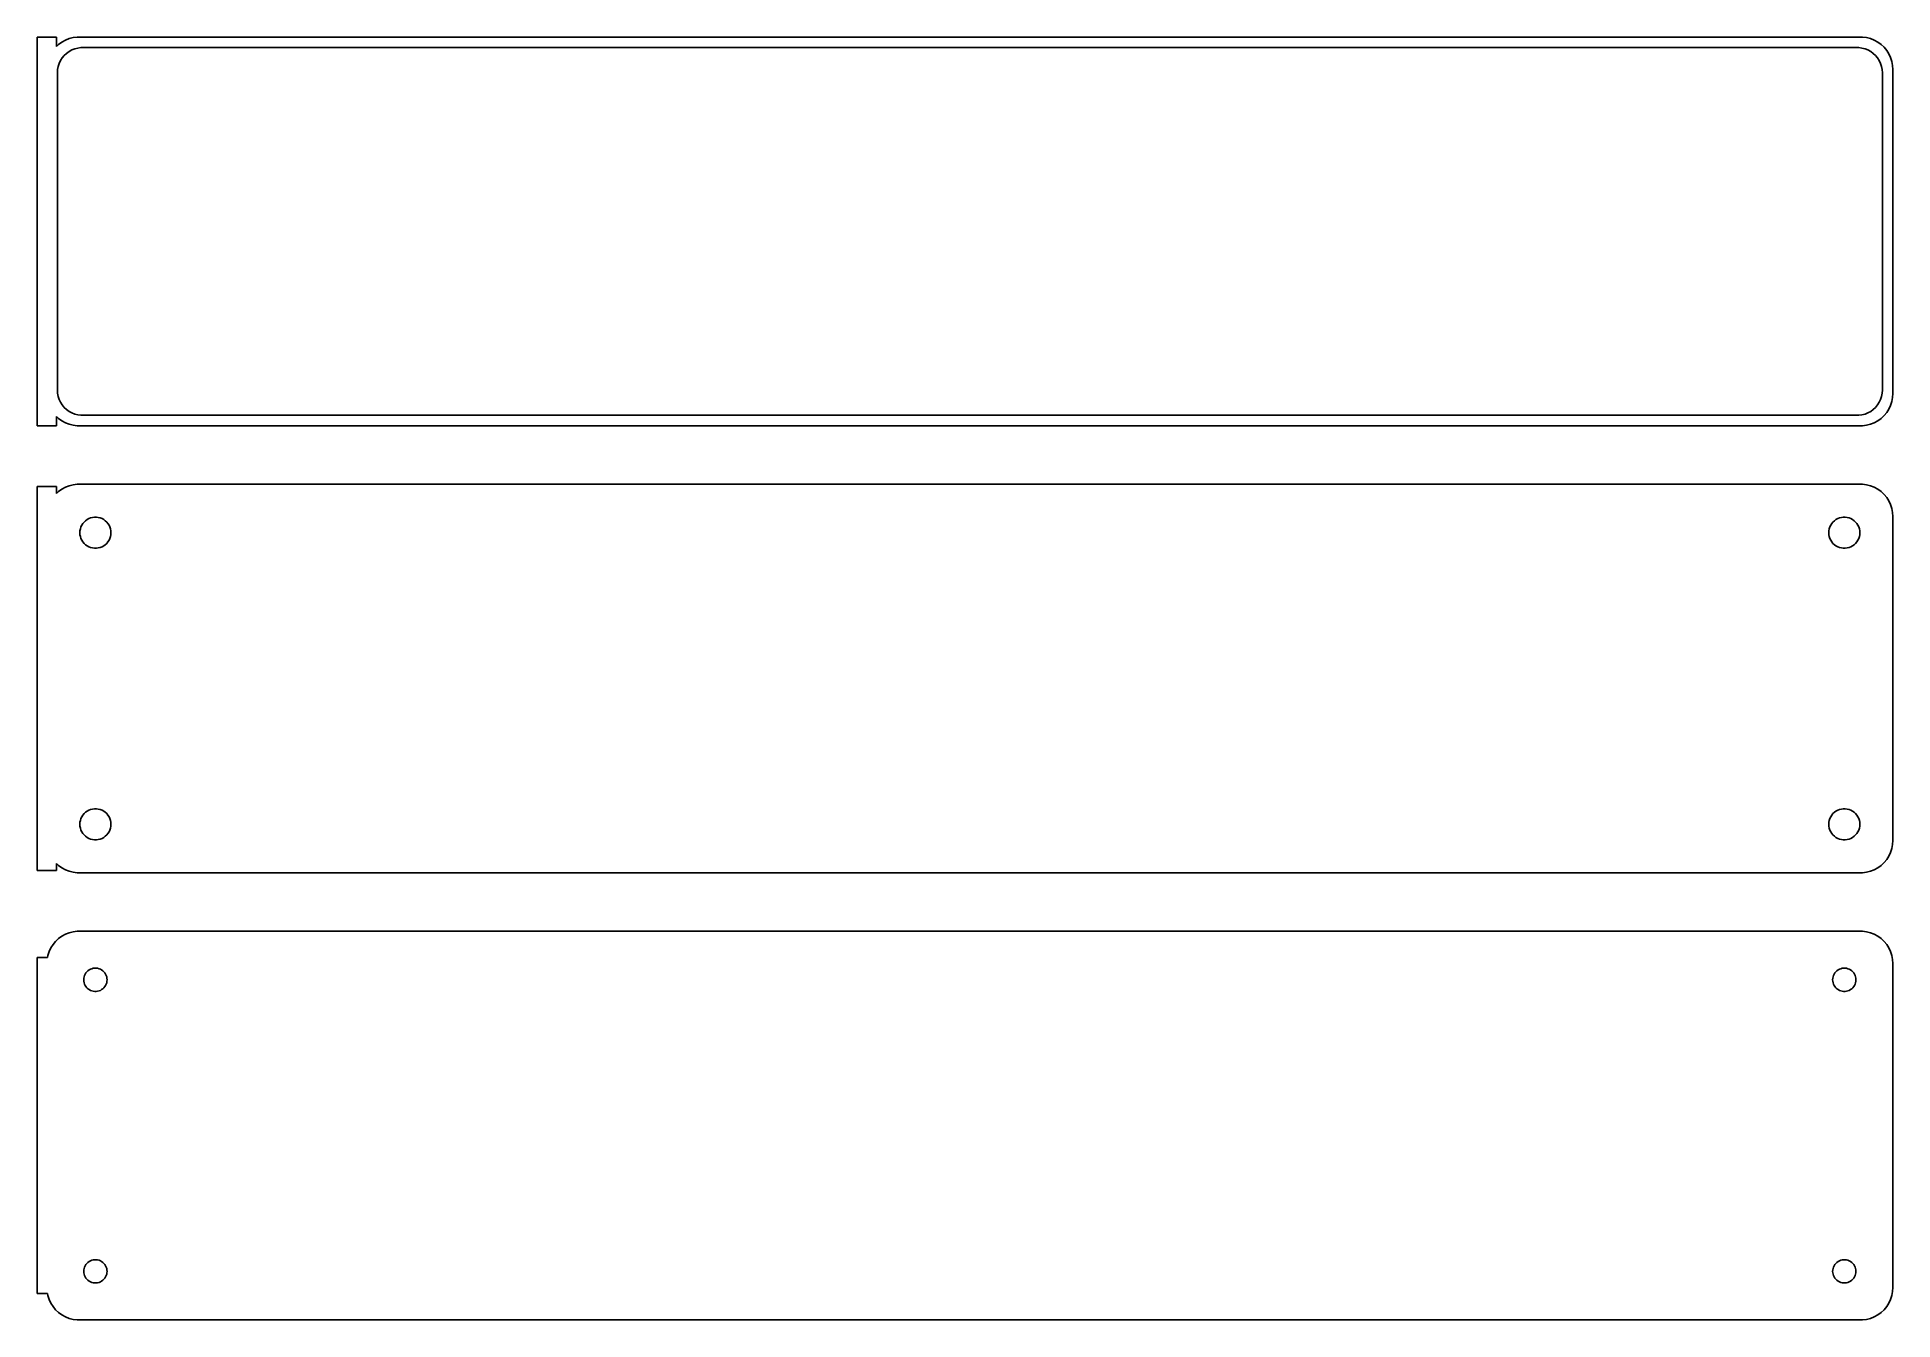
# Model space of a CAD drawing. Header units: metres. Extents: x -144 to 142, y 108 to 306.
import ezdxf

# ---------------------------------------------------------------- set-up
doc = ezdxf.new("R2010")
doc.units = ezdxf.units.M

msp = doc.modelspace()

# ---------------------------------------------------------------- linework, layer by layer
for p, q in [((-141, 305.99), (-144, 305.99)), ((-144, 305.99), (-144, 246.01)), ((-141, 304.559), (-141, 305.99)), ((-140.687, 304.853), (-141, 304.559)), ((-140.179, 305.222), (-140.687, 304.853)), ((-139.629, 305.524), (-140.179, 305.222)), ((-139.045, 305.755), (-139.629, 305.524)), ((-139.469, 303.484), (-139.075, 303.77)), ((-139.075, 303.77), (-138.649, 304.004)), ((-138.437, 305.911), (-139.045, 305.755)), ((-138.649, 304.004), (-138.197, 304.183)), ((-137.814, 305.99), (-138.437, 305.911)), ((-138.197, 304.183), (-137.726, 304.304)), ((137.814, 305.99), (-137.814, 305.99)), ((-137.726, 304.304), (-137.243, 304.365)), ((-137.243, 304.365), (137.243, 304.365)), ((137.243, 304.365), (137.726, 304.304)), ((137.726, 304.304), (138.197, 304.183)), ((138.437, 305.911), (137.814, 305.99)), ((138.197, 304.183), (138.649, 304.004)), ((139.045, 305.755), (138.437, 305.911)), ((138.649, 304.004), (139.075, 303.77)), ((139.629, 305.524), (139.045, 305.755)), ((139.075, 303.77), (139.469, 303.484)), ((140.179, 305.222), (139.629, 305.524)), ((140.687, 304.853), (140.179, 305.222)), ((141.145, 304.423), (140.687, 304.853)), ((141.545, 303.939), (141.145, 304.423)), ((141.882, 303.409), (141.545, 303.939)), ((-140.873, 300.5), (-140.842, 300.985)), ((-140.842, 300.985), (-140.751, 301.463)), ((-140.751, 301.463), (-140.601, 301.926)), ((-140.601, 301.926), (-140.394, 302.366)), ((-140.394, 302.366), (-140.133, 302.776)), ((-140.133, 302.776), (-139.823, 303.151)), ((-139.823, 303.151), (-139.469, 303.484)), ((139.469, 303.484), (139.823, 303.151)), ((139.823, 303.151), (140.133, 302.776)), ((140.133, 302.776), (140.394, 302.366)), ((140.394, 302.366), (140.601, 301.926)), ((140.601, 301.926), (140.751, 301.463)), ((140.751, 301.463), (140.842, 300.985)), ((140.842, 300.985), (140.873, 300.5)), ((142.149, 302.841), (141.882, 303.409)), ((142.343, 302.243), (142.149, 302.841)), ((142.461, 301.627), (142.343, 302.243)), ((142.5, 301), (142.461, 301.627)), ((142.5, 251), (142.5, 301)), ((-140.873, 251.5), (-140.873, 300.5)), ((140.873, 300.5), (140.873, 251.5)), ((-140.842, 251.015), (-140.873, 251.5)), ((-140.751, 250.537), (-140.842, 251.015)), ((-140.601, 250.074), (-140.751, 250.537)), ((-140.394, 249.634), (-140.601, 250.074)), ((-140.133, 249.224), (-140.394, 249.634)), ((140.394, 249.634), (140.133, 249.224)), ((140.601, 250.074), (140.394, 249.634)), ((140.751, 250.537), (140.601, 250.074)), ((140.842, 251.015), (140.751, 250.537)), ((140.873, 251.5), (140.842, 251.015)), ((142.149, 249.159), (142.343, 249.757)), ((142.343, 249.757), (142.461, 250.373)), ((142.461, 250.373), (142.5, 251)), ((-141, 247.441), (-140.687, 247.147)), ((-141, 246.01), (-141, 247.441)), ((-140.687, 247.147), (-140.179, 246.778)), ((-140.179, 246.778), (-139.629, 246.476)), ((-139.823, 248.849), (-140.133, 249.224)), ((-139.469, 248.516), (-139.823, 248.849)), ((-139.629, 246.476), (-139.045, 246.245)), ((-139.075, 248.23), (-139.469, 248.516)), ((-138.649, 247.996), (-139.075, 248.23)), ((-138.197, 247.817), (-138.649, 247.996)), ((-137.726, 247.696), (-138.197, 247.817)), ((-137.243, 247.635), (-137.726, 247.696)), ((137.243, 247.635), (-137.243, 247.635)), ((137.726, 247.696), (137.243, 247.635)), ((138.197, 247.817), (137.726, 247.696)), ((138.649, 247.996), (138.197, 247.817)), ((139.075, 248.23), (138.649, 247.996)), ((139.045, 246.245), (139.629, 246.476)), ((139.469, 248.516), (139.075, 248.23)), ((139.823, 248.849), (139.469, 248.516)), ((139.629, 246.476), (140.179, 246.778)), ((140.133, 249.224), (139.823, 248.849)), ((140.179, 246.778), (140.687, 247.147)), ((140.687, 247.147), (141.145, 247.577)), ((141.145, 247.577), (141.545, 248.061)), ((141.545, 248.061), (141.882, 248.591)), ((141.882, 248.591), (142.149, 249.159)), ((-144, 246.01), (-141, 246.01)), ((-139.045, 246.245), (-138.437, 246.089)), ((-138.437, 246.089), (-137.814, 246.01)), ((-137.814, 246.01), (137.814, 246.01)), ((137.814, 246.01), (138.437, 246.089)), ((138.437, 246.089), (139.045, 246.245)), ((-141, 236.615), (-144, 236.615)), ((-144, 236.615), (-144, 177.385)), ((-141, 235.559), (-141, 236.615)), ((-140.687, 235.853), (-141, 235.559)), ((-140.179, 236.222), (-140.687, 235.853)), ((-139.629, 236.524), (-140.179, 236.222)), ((-139.045, 236.755), (-139.629, 236.524)), ((-138.437, 236.911), (-139.045, 236.755)), ((-137.814, 236.99), (-138.437, 236.911)), ((137.814, 236.99), (-137.814, 236.99)), ((138.437, 236.911), (137.814, 236.99)), ((139.045, 236.755), (138.437, 236.911)), ((139.629, 236.524), (139.045, 236.755)), ((140.179, 236.222), (139.629, 236.524)), ((140.687, 235.853), (140.179, 236.222)), ((141.145, 235.423), (140.687, 235.853)), ((141.545, 234.939), (141.145, 235.423)), ((141.882, 234.409), (141.545, 234.939)), ((142.149, 233.841), (141.882, 234.409)), ((142.343, 233.243), (142.149, 233.841)), ((142.461, 232.627), (142.343, 233.243)), ((142.5, 232), (142.461, 232.627)), ((-137.4, 229.5), (-137.381, 229.801)), ((-137.381, 229.199), (-137.4, 229.5)), ((-137.381, 229.801), (-137.325, 230.097)), ((-137.325, 230.097), (-137.231, 230.383)), ((-137.231, 230.383), (-137.103, 230.656)), ((-137.103, 230.656), (-136.942, 230.911)), ((-136.942, 230.911), (-136.75, 231.143)), ((-136.75, 231.143), (-136.53, 231.349)), ((-136.53, 231.349), (-136.286, 231.526)), ((-136.286, 231.526), (-136.022, 231.672)), ((-136.022, 231.672), (-135.742, 231.783)), ((-135.742, 231.783), (-135.45, 231.857)), ((-135.45, 231.857), (-135.151, 231.895)), ((-135.151, 231.895), (-134.849, 231.895)), ((-134.849, 231.895), (-134.55, 231.857)), ((-134.55, 231.857), (-134.258, 231.783)), ((-134.258, 231.783), (-133.978, 231.672)), ((-133.978, 231.672), (-133.714, 231.526)), ((-133.714, 231.526), (-133.47, 231.349)), ((-133.47, 231.349), (-133.25, 231.143)), ((-133.25, 231.143), (-133.058, 230.911)), ((-133.058, 230.911), (-132.897, 230.656)), ((-132.897, 230.656), (-132.769, 230.383)), ((-132.769, 230.383), (-132.675, 230.097)), ((-132.675, 230.097), (-132.619, 229.801)), ((-132.619, 229.801), (-132.6, 229.5)), ((-132.6, 229.5), (-132.619, 229.199)), ((132.6, 229.5), (132.619, 229.801)), ((132.619, 229.199), (132.6, 229.5)), ((132.619, 229.801), (132.675, 230.097)), ((132.675, 230.097), (132.769, 230.383)), ((132.769, 230.383), (132.897, 230.656)), ((132.897, 230.656), (133.058, 230.911)), ((133.058, 230.911), (133.25, 231.143)), ((133.25, 231.143), (133.47, 231.349)), ((133.47, 231.349), (133.714, 231.526)), ((133.714, 231.526), (133.978, 231.672)), ((133.978, 231.672), (134.258, 231.783)), ((134.258, 231.783), (134.55, 231.857)), ((134.55, 231.857), (134.849, 231.895)), ((134.849, 231.895), (135.151, 231.895)), ((135.151, 231.895), (135.45, 231.857)), ((135.45, 231.857), (135.742, 231.783)), ((135.742, 231.783), (136.022, 231.672)), ((136.022, 231.672), (136.286, 231.526)), ((136.286, 231.526), (136.53, 231.349)), ((136.53, 231.349), (136.75, 231.143)), ((136.75, 231.143), (136.942, 230.911)), ((136.942, 230.911), (137.103, 230.656)), ((137.103, 230.656), (137.231, 230.383)), ((137.231, 230.383), (137.325, 230.097)), ((137.325, 230.097), (137.381, 229.801)), ((137.381, 229.801), (137.4, 229.5)), ((137.4, 229.5), (137.381, 229.199)), ((142.5, 182), (142.5, 232)), ((-137.325, 228.903), (-137.381, 229.199)), ((-137.231, 228.617), (-137.325, 228.903)), ((-137.103, 228.344), (-137.231, 228.617)), ((-136.942, 228.089), (-137.103, 228.344)), ((-136.75, 227.857), (-136.942, 228.089)), ((-136.53, 227.651), (-136.75, 227.857)), ((-136.286, 227.474), (-136.53, 227.651)), ((-136.022, 227.328), (-136.286, 227.474)), ((-135.742, 227.217), (-136.022, 227.328)), ((-135.45, 227.143), (-135.742, 227.217)), ((-135.151, 227.105), (-135.45, 227.143)), ((-134.849, 227.105), (-135.151, 227.105)), ((-134.55, 227.143), (-134.849, 227.105)), ((-134.258, 227.217), (-134.55, 227.143)), ((-133.978, 227.328), (-134.258, 227.217)), ((-133.714, 227.474), (-133.978, 227.328)), ((-133.47, 227.651), (-133.714, 227.474)), ((-133.25, 227.857), (-133.47, 227.651)), ((-133.058, 228.089), (-133.25, 227.857)), ((-132.897, 228.344), (-133.058, 228.089)), ((-132.769, 228.617), (-132.897, 228.344)), ((-132.675, 228.903), (-132.769, 228.617)), ((-132.619, 229.199), (-132.675, 228.903)), ((132.675, 228.903), (132.619, 229.199)), ((132.769, 228.617), (132.675, 228.903)), ((132.897, 228.344), (132.769, 228.617)), ((133.058, 228.089), (132.897, 228.344)), ((133.25, 227.857), (133.058, 228.089)), ((133.47, 227.651), (133.25, 227.857)), ((133.714, 227.474), (133.47, 227.651)), ((133.978, 227.328), (133.714, 227.474)), ((134.258, 227.217), (133.978, 227.328)), ((134.55, 227.143), (134.258, 227.217)), ((134.849, 227.105), (134.55, 227.143)), ((135.151, 227.105), (134.849, 227.105)), ((135.45, 227.143), (135.151, 227.105)), ((135.742, 227.217), (135.45, 227.143)), ((136.022, 227.328), (135.742, 227.217)), ((136.286, 227.474), (136.022, 227.328)), ((136.53, 227.651), (136.286, 227.474)), ((136.75, 227.857), (136.53, 227.651)), ((136.942, 228.089), (136.75, 227.857)), ((137.103, 228.344), (136.942, 228.089)), ((137.231, 228.617), (137.103, 228.344)), ((137.325, 228.903), (137.231, 228.617)), ((137.381, 229.199), (137.325, 228.903)), ((-136.75, 186.143), (-136.53, 186.349)), ((-136.53, 186.349), (-136.286, 186.526)), ((-136.286, 186.526), (-136.022, 186.672)), ((-136.022, 186.672), (-135.742, 186.783)), ((-135.742, 186.783), (-135.45, 186.857)), ((-135.45, 186.857), (-135.151, 186.895)), ((-135.151, 186.895), (-134.849, 186.895)), ((-134.849, 186.895), (-134.55, 186.857)), ((-134.55, 186.857), (-134.258, 186.783)), ((-134.258, 186.783), (-133.978, 186.672)), ((-133.978, 186.672), (-133.714, 186.526)), ((-133.714, 186.526), (-133.47, 186.349)), ((-133.47, 186.349), (-133.25, 186.143)), ((133.25, 186.143), (133.47, 186.349)), ((133.47, 186.349), (133.714, 186.526)), ((133.714, 186.526), (133.978, 186.672)), ((133.978, 186.672), (134.258, 186.783)), ((134.258, 186.783), (134.55, 186.857)), ((134.55, 186.857), (134.849, 186.895)), ((134.849, 186.895), (135.151, 186.895)), ((135.151, 186.895), (135.45, 186.857)), ((135.45, 186.857), (135.742, 186.783)), ((135.742, 186.783), (136.022, 186.672)), ((136.022, 186.672), (136.286, 186.526)), ((136.286, 186.526), (136.53, 186.349)), ((136.53, 186.349), (136.75, 186.143)), ((-137.4, 184.5), (-137.381, 184.801)), ((-137.381, 184.199), (-137.4, 184.5)), ((-137.381, 184.801), (-137.325, 185.097)), ((-137.325, 183.903), (-137.381, 184.199)), ((-137.325, 185.097), (-137.231, 185.383)), ((-137.231, 183.617), (-137.325, 183.903)), ((-137.231, 185.383), (-137.103, 185.656)), ((-137.103, 183.344), (-137.231, 183.617)), ((-137.103, 185.656), (-136.942, 185.911)), ((-136.942, 185.911), (-136.75, 186.143)), ((-133.25, 186.143), (-133.058, 185.911)), ((-133.058, 185.911), (-132.897, 185.656)), ((-132.897, 185.656), (-132.769, 185.383)), ((-132.769, 183.617), (-132.897, 183.344)), ((-132.769, 185.383), (-132.675, 185.097)), ((-132.675, 183.903), (-132.769, 183.617)), ((-132.675, 185.097), (-132.619, 184.801)), ((-132.619, 184.199), (-132.675, 183.903)), ((-132.619, 184.801), (-132.6, 184.5)), ((-132.6, 184.5), (-132.619, 184.199)), ((132.6, 184.5), (132.619, 184.801)), ((132.619, 184.199), (132.6, 184.5)), ((132.619, 184.801), (132.675, 185.097)), ((132.675, 183.903), (132.619, 184.199)), ((132.675, 185.097), (132.769, 185.383)), ((132.769, 183.617), (132.675, 183.903)), ((132.769, 185.383), (132.897, 185.656)), ((132.897, 183.344), (132.769, 183.617)), ((132.897, 185.656), (133.058, 185.911)), ((133.058, 185.911), (133.25, 186.143)), ((136.75, 186.143), (136.942, 185.911)), ((136.942, 185.911), (137.103, 185.656)), ((137.103, 185.656), (137.231, 185.383)), ((137.231, 183.617), (137.103, 183.344)), ((137.231, 185.383), (137.325, 185.097)), ((137.325, 183.903), (137.231, 183.617)), ((137.325, 185.097), (137.381, 184.801)), ((137.381, 184.199), (137.325, 183.903)), ((137.381, 184.801), (137.4, 184.5)), ((137.4, 184.5), (137.381, 184.199)), ((-136.942, 183.089), (-137.103, 183.344)), ((-136.75, 182.857), (-136.942, 183.089)), ((-136.53, 182.651), (-136.75, 182.857)), ((-136.286, 182.474), (-136.53, 182.651)), ((-136.022, 182.328), (-136.286, 182.474)), ((-135.742, 182.217), (-136.022, 182.328)), ((-135.45, 182.143), (-135.742, 182.217)), ((-135.151, 182.105), (-135.45, 182.143)), ((-134.849, 182.105), (-135.151, 182.105)), ((-134.55, 182.143), (-134.849, 182.105)), ((-134.258, 182.217), (-134.55, 182.143)), ((-133.978, 182.328), (-134.258, 182.217)), ((-133.714, 182.474), (-133.978, 182.328)), ((-133.47, 182.651), (-133.714, 182.474)), ((-133.25, 182.857), (-133.47, 182.651)), ((-133.058, 183.089), (-133.25, 182.857)), ((-132.897, 183.344), (-133.058, 183.089)), ((133.058, 183.089), (132.897, 183.344)), ((133.25, 182.857), (133.058, 183.089)), ((133.47, 182.651), (133.25, 182.857)), ((133.714, 182.474), (133.47, 182.651)), ((133.978, 182.328), (133.714, 182.474)), ((134.258, 182.217), (133.978, 182.328)), ((134.55, 182.143), (134.258, 182.217)), ((134.849, 182.105), (134.55, 182.143)), ((135.151, 182.105), (134.849, 182.105)), ((135.45, 182.143), (135.151, 182.105)), ((135.742, 182.217), (135.45, 182.143)), ((136.022, 182.328), (135.742, 182.217)), ((136.286, 182.474), (136.022, 182.328)), ((136.53, 182.651), (136.286, 182.474)), ((136.75, 182.857), (136.53, 182.651)), ((136.942, 183.089), (136.75, 182.857)), ((137.103, 183.344), (136.942, 183.089)), ((142.149, 180.159), (142.343, 180.757)), ((142.343, 180.757), (142.461, 181.373)), ((142.461, 181.373), (142.5, 182)), ((-141, 177.385), (-141, 178.441)), ((-141, 178.441), (-140.687, 178.147)), ((-140.687, 178.147), (-140.179, 177.778)), ((-140.179, 177.778), (-139.629, 177.476)), ((139.629, 177.476), (140.179, 177.778)), ((140.179, 177.778), (140.687, 178.147)), ((140.687, 178.147), (141.145, 178.577)), ((141.145, 178.577), (141.545, 179.061)), ((141.545, 179.061), (141.882, 179.591)), ((141.882, 179.591), (142.149, 180.159)), ((-144, 177.385), (-141, 177.385)), ((-139.629, 177.476), (-139.045, 177.245)), ((-139.045, 177.245), (-138.437, 177.089)), ((-138.437, 177.089), (-137.814, 177.01)), ((-137.814, 177.01), (137.814, 177.01)), ((137.814, 177.01), (138.437, 177.089)), ((138.437, 177.089), (139.045, 177.245)), ((139.045, 177.245), (139.629, 177.476)), ((-141.145, 166.423), (-141.545, 165.939)), ((-140.687, 166.853), (-141.145, 166.423)), ((-140.179, 167.222), (-140.687, 166.853)), ((-139.629, 167.524), (-140.179, 167.222)), ((-139.045, 167.755), (-139.629, 167.524)), ((-138.437, 167.911), (-139.045, 167.755)), ((-137.814, 167.99), (-138.437, 167.911)), ((137.814, 167.99), (-137.814, 167.99)), ((138.437, 167.911), (137.814, 167.99)), ((139.045, 167.755), (138.437, 167.911)), ((139.629, 167.524), (139.045, 167.755)), ((140.179, 167.222), (139.629, 167.524)), ((140.687, 166.853), (140.179, 167.222)), ((141.145, 166.423), (140.687, 166.853)), ((141.545, 165.939), (141.145, 166.423)), ((-142.4, 163.944), (-144, 163.944)), ((-144, 163.944), (-144, 112.056)), ((-142.343, 164.243), (-142.4, 163.944)), ((-142.149, 164.841), (-142.343, 164.243)), ((-141.882, 165.409), (-142.149, 164.841)), ((-141.545, 165.939), (-141.882, 165.409)), ((141.882, 165.409), (141.545, 165.939)), ((142.149, 164.841), (141.882, 165.409)), ((142.343, 164.243), (142.149, 164.841)), ((142.461, 163.627), (142.343, 164.243)), ((142.5, 163), (142.461, 163.627)), ((-136.8, 160.5), (-136.786, 160.726)), ((-136.786, 160.274), (-136.8, 160.5)), ((-136.786, 160.726), (-136.743, 160.948)), ((-136.743, 160.948), (-136.674, 161.163)), ((-136.674, 161.163), (-136.577, 161.367)), ((-136.577, 161.367), (-136.456, 161.558)), ((-136.456, 161.558), (-136.312, 161.732)), ((-136.312, 161.732), (-136.147, 161.887)), ((-136.147, 161.887), (-135.964, 162.02)), ((-135.964, 162.02), (-135.766, 162.129)), ((-135.766, 162.129), (-135.556, 162.212)), ((-135.556, 162.212), (-135.337, 162.268)), ((-135.337, 162.268), (-135.113, 162.296)), ((-135.113, 162.296), (-134.887, 162.296)), ((-134.887, 162.296), (-134.663, 162.268)), ((-134.663, 162.268), (-134.444, 162.212)), ((-134.444, 162.212), (-134.234, 162.129)), ((-134.234, 162.129), (-134.036, 162.02)), ((-134.036, 162.02), (-133.853, 161.887)), ((-133.853, 161.887), (-133.688, 161.732)), ((-133.688, 161.732), (-133.544, 161.558)), ((-133.544, 161.558), (-133.423, 161.367)), ((-133.423, 161.367), (-133.326, 161.163)), ((-133.326, 161.163), (-133.257, 160.948)), ((-133.257, 160.948), (-133.214, 160.726)), ((-133.214, 160.726), (-133.2, 160.5)), ((-133.2, 160.5), (-133.214, 160.274)), ((133.2, 160.5), (133.214, 160.726)), ((133.214, 160.274), (133.2, 160.5)), ((133.214, 160.726), (133.257, 160.948)), ((133.257, 160.948), (133.326, 161.163)), ((133.326, 161.163), (133.423, 161.367)), ((133.423, 161.367), (133.544, 161.558)), ((133.544, 161.558), (133.688, 161.732)), ((133.688, 161.732), (133.853, 161.887)), ((133.853, 161.887), (134.036, 162.02)), ((134.036, 162.02), (134.234, 162.129)), ((134.234, 162.129), (134.444, 162.212)), ((134.444, 162.212), (134.663, 162.268)), ((134.663, 162.268), (134.887, 162.296)), ((134.887, 162.296), (135.113, 162.296)), ((135.113, 162.296), (135.337, 162.268)), ((135.337, 162.268), (135.556, 162.212)), ((135.556, 162.212), (135.766, 162.129)), ((135.766, 162.129), (135.964, 162.02)), ((135.964, 162.02), (136.147, 161.887)), ((136.147, 161.887), (136.312, 161.732)), ((136.312, 161.732), (136.456, 161.558)), ((136.456, 161.558), (136.577, 161.367)), ((136.577, 161.367), (136.674, 161.163)), ((136.674, 161.163), (136.743, 160.948)), ((136.743, 160.948), (136.786, 160.726)), ((136.786, 160.726), (136.8, 160.5)), ((136.8, 160.5), (136.786, 160.274)), ((142.5, 113), (142.5, 163)), ((-136.743, 160.052), (-136.786, 160.274)), ((-136.674, 159.837), (-136.743, 160.052)), ((-136.577, 159.633), (-136.674, 159.837)), ((-136.456, 159.442), (-136.577, 159.633)), ((-136.312, 159.268), (-136.456, 159.442)), ((-136.147, 159.113), (-136.312, 159.268)), ((-135.964, 158.98), (-136.147, 159.113)), ((-135.766, 158.871), (-135.964, 158.98)), ((-135.556, 158.788), (-135.766, 158.871)), ((-135.337, 158.732), (-135.556, 158.788)), ((-135.113, 158.704), (-135.337, 158.732)), ((-134.887, 158.704), (-135.113, 158.704)), ((-134.663, 158.732), (-134.887, 158.704)), ((-134.444, 158.788), (-134.663, 158.732)), ((-134.234, 158.871), (-134.444, 158.788)), ((-134.036, 158.98), (-134.234, 158.871)), ((-133.853, 159.113), (-134.036, 158.98)), ((-133.688, 159.268), (-133.853, 159.113)), ((-133.544, 159.442), (-133.688, 159.268)), ((-133.423, 159.633), (-133.544, 159.442)), ((-133.326, 159.837), (-133.423, 159.633)), ((-133.257, 160.052), (-133.326, 159.837)), ((-133.214, 160.274), (-133.257, 160.052)), ((133.257, 160.052), (133.214, 160.274)), ((133.326, 159.837), (133.257, 160.052)), ((133.423, 159.633), (133.326, 159.837)), ((133.544, 159.442), (133.423, 159.633)), ((133.688, 159.268), (133.544, 159.442)), ((133.853, 159.113), (133.688, 159.268)), ((134.036, 158.98), (133.853, 159.113)), ((134.234, 158.871), (134.036, 158.98)), ((134.444, 158.788), (134.234, 158.871)), ((134.663, 158.732), (134.444, 158.788)), ((134.887, 158.704), (134.663, 158.732)), ((135.113, 158.704), (134.887, 158.704)), ((135.337, 158.732), (135.113, 158.704)), ((135.556, 158.788), (135.337, 158.732)), ((135.766, 158.871), (135.556, 158.788)), ((135.964, 158.98), (135.766, 158.871)), ((136.147, 159.113), (135.964, 158.98)), ((136.312, 159.268), (136.147, 159.113)), ((136.456, 159.442), (136.312, 159.268)), ((136.577, 159.633), (136.456, 159.442)), ((136.674, 159.837), (136.577, 159.633)), ((136.743, 160.052), (136.674, 159.837)), ((136.786, 160.274), (136.743, 160.052)), ((-136.8, 115.5), (-136.786, 115.726)), ((-136.786, 115.274), (-136.8, 115.5)), ((-136.786, 115.726), (-136.743, 115.948)), ((-136.743, 115.052), (-136.786, 115.274)), ((-136.743, 115.948), (-136.674, 116.163)), ((-136.674, 114.837), (-136.743, 115.052)), ((-136.674, 116.163), (-136.577, 116.367)), ((-136.577, 114.633), (-136.674, 114.837)), ((-136.577, 116.367), (-136.456, 116.558)), ((-136.456, 114.442), (-136.577, 114.633)), ((-136.456, 116.558), (-136.312, 116.732)), ((-136.312, 116.732), (-136.147, 116.887)), ((-136.147, 116.887), (-135.964, 117.02)), ((-135.964, 117.02), (-135.766, 117.129)), ((-135.766, 117.129), (-135.556, 117.212)), ((-135.556, 117.212), (-135.337, 117.268)), ((-135.337, 117.268), (-135.113, 117.296)), ((-135.113, 117.296), (-134.887, 117.296)), ((-134.887, 117.296), (-134.663, 117.268)), ((-134.663, 117.268), (-134.444, 117.212)), ((-134.444, 117.212), (-134.234, 117.129)), ((-134.234, 117.129), (-134.036, 117.02)), ((-134.036, 117.02), (-133.853, 116.887)), ((-133.853, 116.887), (-133.688, 116.732)), ((-133.688, 116.732), (-133.544, 116.558)), ((-133.544, 116.558), (-133.423, 116.367)), ((-133.423, 114.633), (-133.544, 114.442)), ((-133.423, 116.367), (-133.326, 116.163)), ((-133.326, 114.837), (-133.423, 114.633)), ((-133.326, 116.163), (-133.257, 115.948)), ((-133.257, 115.052), (-133.326, 114.837)), ((-133.257, 115.948), (-133.214, 115.726)), ((-133.214, 115.274), (-133.257, 115.052)), ((-133.214, 115.726), (-133.2, 115.5)), ((-133.2, 115.5), (-133.214, 115.274)), ((133.2, 115.5), (133.214, 115.726)), ((133.214, 115.274), (133.2, 115.5)), ((133.214, 115.726), (133.257, 115.948)), ((133.257, 115.052), (133.214, 115.274)), ((133.257, 115.948), (133.326, 116.163)), ((133.326, 114.837), (133.257, 115.052)), ((133.326, 116.163), (133.423, 116.367)), ((133.423, 114.633), (133.326, 114.837)), ((133.423, 116.367), (133.544, 116.558)), ((133.544, 114.442), (133.423, 114.633)), ((133.544, 116.558), (133.688, 116.732)), ((133.688, 116.732), (133.853, 116.887)), ((133.853, 116.887), (134.036, 117.02)), ((134.036, 117.02), (134.234, 117.129)), ((134.234, 117.129), (134.444, 117.212)), ((134.444, 117.212), (134.663, 117.268)), ((134.663, 117.268), (134.887, 117.296)), ((134.887, 117.296), (135.113, 117.296)), ((135.113, 117.296), (135.337, 117.268)), ((135.337, 117.268), (135.556, 117.212)), ((135.556, 117.212), (135.766, 117.129)), ((135.766, 117.129), (135.964, 117.02)), ((135.964, 117.02), (136.147, 116.887)), ((136.147, 116.887), (136.312, 116.732)), ((136.312, 116.732), (136.456, 116.558)), ((136.456, 116.558), (136.577, 116.367)), ((136.577, 114.633), (136.456, 114.442)), ((136.577, 116.367), (136.674, 116.163)), ((136.674, 114.837), (136.577, 114.633)), ((136.674, 116.163), (136.743, 115.948)), ((136.743, 115.052), (136.674, 114.837)), ((136.743, 115.948), (136.786, 115.726)), ((136.786, 115.274), (136.743, 115.052)), ((136.786, 115.726), (136.8, 115.5)), ((136.8, 115.5), (136.786, 115.274)), ((-144, 112.056), (-142.4, 112.056)), ((-142.4, 112.056), (-142.343, 111.757)), ((-142.343, 111.757), (-142.149, 111.159)), ((-136.312, 114.268), (-136.456, 114.442)), ((-136.147, 114.113), (-136.312, 114.268)), ((-135.964, 113.98), (-136.147, 114.113)), ((-135.766, 113.871), (-135.964, 113.98)), ((-135.556, 113.788), (-135.766, 113.871)), ((-135.337, 113.732), (-135.556, 113.788)), ((-135.113, 113.704), (-135.337, 113.732)), ((-134.887, 113.704), (-135.113, 113.704)), ((-134.663, 113.732), (-134.887, 113.704)), ((-134.444, 113.788), (-134.663, 113.732)), ((-134.234, 113.871), (-134.444, 113.788)), ((-134.036, 113.98), (-134.234, 113.871)), ((-133.853, 114.113), (-134.036, 113.98)), ((-133.688, 114.268), (-133.853, 114.113)), ((-133.544, 114.442), (-133.688, 114.268)), ((133.688, 114.268), (133.544, 114.442)), ((133.853, 114.113), (133.688, 114.268)), ((134.036, 113.98), (133.853, 114.113)), ((134.234, 113.871), (134.036, 113.98)), ((134.444, 113.788), (134.234, 113.871)), ((134.663, 113.732), (134.444, 113.788)), ((134.887, 113.704), (134.663, 113.732)), ((135.113, 113.704), (134.887, 113.704)), ((135.337, 113.732), (135.113, 113.704)), ((135.556, 113.788), (135.337, 113.732)), ((135.766, 113.871), (135.556, 113.788)), ((135.964, 113.98), (135.766, 113.871)), ((136.147, 114.113), (135.964, 113.98)), ((136.312, 114.268), (136.147, 114.113)), ((136.456, 114.442), (136.312, 114.268)), ((142.149, 111.159), (142.343, 111.757)), ((142.343, 111.757), (142.461, 112.373)), ((142.461, 112.373), (142.5, 113)), ((-142.149, 111.159), (-141.882, 110.591)), ((-141.882, 110.591), (-141.545, 110.061)), ((-141.545, 110.061), (-141.145, 109.577)), ((-141.145, 109.577), (-140.687, 109.147)), ((-140.687, 109.147), (-140.179, 108.778)), ((140.179, 108.778), (140.687, 109.147)), ((140.687, 109.147), (141.145, 109.577)), ((141.145, 109.577), (141.545, 110.061)), ((141.545, 110.061), (141.882, 110.591)), ((141.882, 110.591), (142.149, 111.159)), ((-140.179, 108.778), (-139.629, 108.476)), ((-139.629, 108.476), (-139.045, 108.245)), ((-139.045, 108.245), (-138.437, 108.089)), ((-138.437, 108.089), (-137.814, 108.01)), ((-137.814, 108.01), (137.814, 108.01)), ((137.814, 108.01), (138.437, 108.089)), ((138.437, 108.089), (139.045, 108.245)), ((139.045, 108.245), (139.629, 108.476)), ((139.629, 108.476), (140.179, 108.778))]:
    msp.add_line(p, q)

doc.saveas('drawing.dxf')
